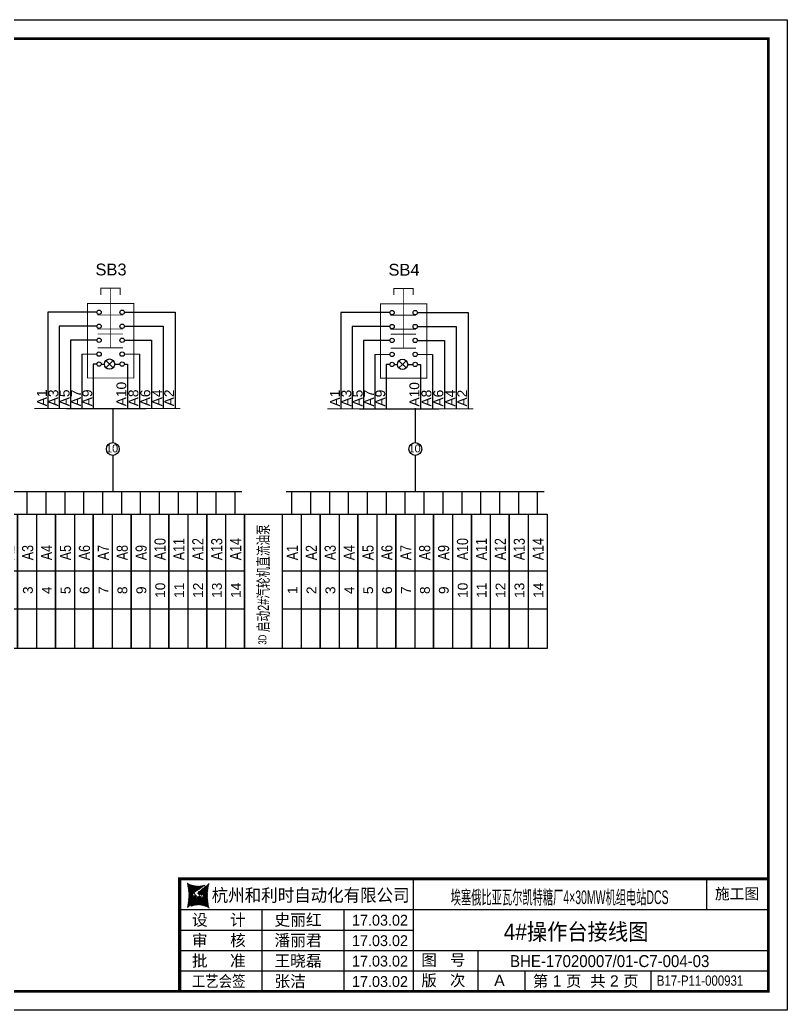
# Model space of a CAD drawing. Extents: x -6428 to 12688, y -8159 to 7918.
# Drawn here: x 5380 to 7920, y -7633 to -4357 of the extents above; entities that cross this region are included whole.
import ezdxf
from ezdxf.enums import TextEntityAlignment as Align

# ---------------------------------------------------------------- set-up
doc = ezdxf.new("R2010")
doc.units = 0
doc.header["$LTSCALE"] = 10
doc.header["$MEASUREMENT"] = 0
doc.layers.get('0').update_dxf_attribs({"linetype": 'CONTINUOUS'})
for name, color, linetype in [('按钮开关指示灯', 7, 'CONTINUOUS'), ('接线端子', 7, 'CONTINUOUS'), ('标准图框及表格', 7, 'CONTINUOUS')]:
    doc.layers.add(name, color=color, linetype=linetype)
doc.styles.add('HZ', font='arial.ttf')
pattern_1 = [(44.99999999999999, (62644.0067448291, -8867.199472524246), (-0.0585086954904412, 0.0585086954904411), [])]

# ---------------------------------------------------------------- blocks, each defined once
blk = doc.blocks.new('A4横图框')
at = {"layer": '标准图框及表格'}
h = blk.add_hatch(dxfattribs=at)
h.set_pattern_fill('ANSI31', color=5, scale=0.6619503254347141, style=0)
h.set_pattern_definition(pattern_1)
edge = h.paths.add_edge_path()
edge.add_arc((172.0496336600836, 30.69212609582466), 4.385420906004984, 238.1092081981574, 291.6531626184828)
edge.add_line((173.6677973982941, 26.61616453574824), (171.196811844281, 24.96342290218163))
edge.add_arc((159.3070898954674, 24.3208542135166), 10.7566927883141, 346.3915348661823, 374.2500326978036)
edge.add_line((169.7618019691645, 21.78995808790059), (171.9104852834489, 23.56403812982753))
edge.add_line((171.4204084507573, 24.1656820832199), (171.8022310894366, 24.1166197839688))
edge.add_spline(control_points=[(171.9076070613291, 23.5612403362524), (171.9782900895288, 23.62994398235459), (172.1063522407994, 23.75441992713461), (172.0982616688188, 24.08853178891007), (171.9041487548593, 24.10756342964889), (171.8004776051012, 24.11772778213201)], knot_values=[0, 0, 0, 0, 0.4839426457554279, 0.8767979790800492, 1.327118297953632, 1.327118297953632, 1.327118297953632, 1.327118297953632], weights=[1, 1, 1, 1, 1, 1], degree=3, periodic=0)
edge.add_spline(control_points=[(171.1960063120995, 24.96162603088887), (171.1383141229226, 24.91365774510486), (171.0341186915675, 24.8270242458879), (170.9598882847849, 24.7139107687239), (170.9267586692795, 24.6634273324584)], knot_values=[0, 0, 0, 0, 0.3714719093679447, 0.6708997588589845, 0.6708997588589845, 0.6708997588589845, 0.6708997588589845], weights=[1, 1, 1, 1, 1], degree=3, periodic=0)
edge.add_spline(control_points=[(171.0177855927386, 24.80139777460717), (170.9739837601, 24.75182568643358), (170.8874405854212, 24.63411966883577), (170.9097232617123, 24.3685217488732), (171.1438352137548, 24.19634813917073), (171.3287228371982, 24.17648276396212), (171.4184515092992, 24.16684180637679)], knot_values=[0.7541598914195891, 0.7541598914195891, 0.7541598914195891, 0.7541598914195891, 1.341857983071981, 2.043049761279585, 2.907443457733577, 3.722510221717078, 3.722510221717078, 3.722510221717078, 3.722510221717078], weights=[1, 1, 1, 1, 1, 1, 1], degree=3, periodic=0)
h = blk.add_hatch(dxfattribs=at)
h.set_pattern_fill('ANSI31', color=3, scale=0.6619503254347141, style=0)
h.set_pattern_definition(pattern_1)
edge = h.paths.add_edge_path()
edge.add_line((172.3049198977887, 24.52368860467541), (172.721034344714, 24.47090439472086))
edge.add_spline(control_points=[(172.1916602588671, 25.0804680907735), (172.1209772306528, 25.01176444467858), (171.9929150793969, 24.88728849988405), (172.0010056513629, 24.55317663812311), (172.1951185653369, 24.534144997377), (172.2987897150951, 24.52398064490117)], knot_values=[0, 0, 0, 0, 0.4839426457555314, 0.8767979790801576, 1.327118297953697, 1.327118297953697, 1.327118297953697, 1.327118297953697], weights=[1, 1, 1, 1, 1, 1], degree=3, periodic=0)
edge.add_line((174.3374653510318, 26.85175033912531), (172.1887820367474, 25.07767029719838))
edge.add_spline(control_points=[(173.1119433092453, 23.87664749850082), (173.1429732385941, 23.9160490896524), (173.2103720449149, 24.02492790509717), (173.1895440584403, 24.27318667815998), (172.9554321064269, 24.44536028784789), (172.7705444829544, 24.46522566305651), (172.6808158108824, 24.47486662065639)], knot_values=[0.8947336582581218, 0.8947336582581218, 0.8947336582581218, 0.8947336582581218, 1.341857983071981, 2.043049761279585, 2.907443457733577, 3.722510221717078, 3.722510221717078, 3.722510221717078, 3.722510221717078], weights=[1, 1, 1, 1, 1, 1, 1], degree=3, periodic=0)
edge.add_line((173.0325647221971, 23.79264395867943), (173.1243460055912, 23.89147256635482))
edge.add_line((172.905024764018, 23.67952689414087), (173.0325647221971, 23.79264395867212))
edge.add_line((170.431469921873, 22.02554389127766), (172.9024554758862, 23.67828552484428))
edge.add_arc((172.0496336600836, 17.94958233120851), 4.385420906004984, 58.1092081981576, 111.6531626184829)
edge.add_arc((184.7921774246996, 24.3208542135166), 10.7566927883141, 166.3915348661824, 194.2500326978025)
at = {"layer": '标准图框及表格', "color": 7}
for p, q in [((0.0013954609912616, 210.0032846437229), (297.0014441308175, 210.0032846437229)), ((297.0014441308175, 210.0032846437229), (297.0014441308175, 0.0032502307208233)), ((217.7550332142755, 4.003284256038056), (217.7550332142755, 27.83661758936654)), ((279.9469701136921, 21.33661758936654), (279.9469701136921, 27.83661758936654)), ((168.1328066468058, 21.33661758936654), (292.9334290521556, 21.33661758936654)), ((185.6449392240147, 4.003284256038056), (185.6449392240292, 21.33661758936654)), ((203.0006413213422, 4.003284256038056), (203.0006413213568, 21.33661758936654)), ((168.1328066468058, 17.00328425603806), (217.7550332142755, 17.00328425603806)), ((168.1328066468058, 12.66995092270957), (292.9334290521556, 12.66995092270957)), ((231.4498319004824, 4.003284256038056), (231.4498319004824, 12.66995092270957)), ((168.1328066468058, 8.336617589373816), (292.9334290521556, 8.336617589373816)), ((241.4270588527042, 4.003284256038056), (241.4270588527042, 8.336617589373816)), ((268.120108647513, 4.003284256038056), (268.120108647513, 8.336617589373816)), ((168.1328066468058, 4.003284256038056), (292.9334290521556, 4.003284256038056)), ((297.0014441308175, 0.0032502307208233), (0.0013954609912616, 0.0032502307208233))]:
    blk.add_line(p, q, dxfattribs=at)
for points, const_width in [([(12.00143194437442, 206.0152988131507), (293.0014441308175, 206.0032506184056), (293.0014441308175, 4.003284256038056), (12.00143194437442, 4.003284256038056), (12.00143194437442, 206.0032506184056)], 0.6000000983228672), ([(292.9334290521556, 27.83661758937381), (168.1328066468058, 27.83661758937381), (168.1328066468058, 4.003284256038056)], 0.65)]:
    blk.add_lwpolyline(points, dxfattribs=dict(at, const_width=const_width))
at = {"layer": '标准图框及表格', "color": 5, "style": 'HZ'}
for s, p in [('pgqh', (170.0333635432534, 25.80304024583023)), ('hollilas', (170.0466366199025, 23.71374969515312))]:
    blk.add_text(s, height=0.4136785714285714, dxfattribs=at).set_placement(p)
at = {"layer": '标准图框及表格', "color": 3, "style": 'HZ'}
for s, height, p in [('auto', 0.6894642857142859, (172.1807441825285, 24.64895443542486)), ('hollysys', 0.3447321428571429, (172.3103532946761, 22.62004550448043))]:
    blk.add_text(s, height=height, dxfattribs=at).set_placement(p)
at = {"layer": '标准图框及表格', "color": 7, "style": 'HZ'}
for s, height, width, p in [('杭州和利时自动化有限公司', 2.7, 0.95, (174.9285941560083, 23.02911227819135)), ('工艺会签', 2.449999999999999, 0.85, (170.7212873600156, 4.927898099951165))]:
    blk.add_text(s, height=height, dxfattribs=dict(at, width=width)).set_placement(p)
for s, height, p in [('设     计', 2.449999999999999, (170.7212873600156, 17.92789809995847)), ('审     核', 2.449999999999999, (170.7212873600156, 13.59456476662271)), ('批     准', 2.449999999999999, (170.7212873600119, 9.261231433286953)), ('图   号', 2.399999999999999, (219.3988483406183, 9.450548544822992)), ('版   次', 2.399999999999999, (219.3988483406183, 5.117215211487234))]:
    blk.add_text(s, height=height, dxfattribs=at).set_placement(p)
at = {"layer": '标准图框及表格', "color": 7, "style": 'HZ', "flags": 8}
for tag, height, width, p in [('工程名称', 2.892696969694902, 0.65, (247.8353315485956, 22.94014901757174)), ('图纸名称', 3.499999999999999, 0.9, (252.2228085267316, 14.87880182043022))]:
    blk.add_attdef(tag, text='', height=height, dxfattribs=dict(at, width=width)).set_placement(p, align=Align.CENTER)
blk.add_attdef('设计阶段', text='', height=2.299999999999999, dxfattribs=at).set_placement((286.3714665038433, 23.54666542107214), align=Align.CENTER)
for tag, p, height in [('设计人', (188.2334199372244, 17.92789809995847), 2.449999999999999), ('审核人', (188.2334199372099, 13.59456476662271), 2.449999999999999), ('会签人', (188.2334199372099, 9.2612314332942), 2.449999999999999), ('批准人', (188.2334199371953, 4.927898099958441), 2.449999999999999), ('版次', (234.8449582635331, 5.117215211487234), 2.399999999999999), ('第几页共几页', (243.0562623004216, 4.991982186801863), 2.399999999999999)]:
    blk.add_attdef(tag, p, '', height=height, dxfattribs=at)
for tag, p, height, width in [('设计时间', (204.6762329055318, 17.92789809995847), 2.299999999999999, 0.95), ('审核时间', (204.6762329055318, 13.59456476662998), 2.299999999999999, 0.95), ('会签时间', (204.6762329055172, 9.2612314332942), 2.299999999999999, 0.95), ('图纸编号', (238.2096247235004, 9.144936985527348), 2.531109848483039, 0.9), ('批准时间', (204.6762329055172, 4.927898099958441), 2.299999999999999, 0.95), ('图纸标准', (269.3453519223485, 5.193019987101081), 2.169522727271176, 0.8)]:
    blk.add_attdef(tag, p, '', height=height, dxfattribs=dict(at, width=width))
blk = doc.blocks.new('台内接线图12')
at = {"layer": '接线端子'}
for p, q in [((43.45970758554199, 26.98489258732008), (43.45970758554199, 18.22284067169499)), ((43.45970758554199, 14.95077566435844), (43.45970758554199, 5.749821590056001)), ((11.96706630891708, 5.749821590056172), (11.96706630891708, 0)), ((16.77937118021214, 5.749821590056172), (16.77937118021214, 0)), ((21.5916760515064, 5.749821590055772), (21.5916760515064, -3.979e-13)), ((26.40398092280122, 5.749821590055772), (26.40398092280122, -3.979e-13)), ((31.21628579409492, 5.749821590055717), (31.21628579409492, -4.547e-13)), ((36.0285906653902, 5.749821590055717), (36.0285906653902, -4.547e-13)), ((40.84089553668388, 5.749821590055717), (40.84089553668388, -4.547e-13)), ((45.65320040797871, 5.749821590055717), (45.65320040797871, -4.547e-13)), ((50.46550527927253, 5.749821590055717), (50.46550527927253, -4.547e-13)), ((55.27781015056768, 5.749821590055717), (55.27781015056768, -4.547e-13)), ((60.09011502186149, 5.749821590055717), (60.09011502186149, -4.547e-13)), ((64.90241989315632, 5.749821590055717), (64.90241989315632, -4.547e-13)), ((69.71472476445001, 5.749821590055717), (69.71472476445001, -4.547e-13)), ((74.52702963574485, 5.749821590055717), (74.52702963574485, -4.547e-13)), ((0, 0), (0, -34.14036601367974)), ((0, 0), (19.2492194851784, 3.411e-13)), ((14.43691461388403, 0), (14.43691461388403, -34.14036601367991)), ((19.2492194851784, 3.411e-13), (19.2492194851784, -34.14036601367957)), ((19.2492194851784, 0), (19.2492194851784, -34.14036601367991)), ((19.2492194851784, 1.705e-13), (19.2492194851784, -34.14036601367957)), ((19.2492194851784, 3.411e-13), (19.2492194851784, -34.14036601367934)), ((19.2492194851784, 0), (19.2492194851784, -34.14036601367974)), ((28.87382922776726, 3.411e-13), (28.87382922776726, -34.14036601367957)), ((28.87382922776726, 1.137e-13), (28.87382922776726, -34.14036601367957)), ((28.87382922776726, 3.411e-13), (28.87382922776726, -34.1403660136794)), ((28.87382922776726, 3.411e-13), (28.87382922776726, -34.14036601367957)), ((28.87382922776726, 1.137e-13), (28.87382922776726, -34.14036601367957)), ((28.87382922776726, 3.411e-13), (28.87382922776726, -34.1403660136794)), ((38.49843897035601, 2.842e-13), (38.49843897035601, -34.14036601367963)), ((38.49843897035601, 1.137e-13), (38.49843897035601, -34.14036601367963)), ((38.49843897035601, 2.842e-13), (38.49843897035601, -34.14036601367945)), ((38.49843897035601, 3.411e-13), (38.49843897035601, -34.14036601367957)), ((38.49843897035601, 1.137e-13), (38.49843897035601, -34.14036601367957)), ((38.49843897035601, 3.411e-13), (38.49843897035601, -34.1403660136794)), ((38.49843897035601, 3.411e-13), (38.49843897035601, -34.14036601367957)), ((38.49843897035601, 1.137e-13), (38.49843897035601, -34.14036601367957)), ((38.49843897035601, 3.411e-13), (38.49843897035601, -34.1403660136794)), ((48.12304871294474, 2.842e-13), (48.12304871294474, -34.14036601367963)), ((48.12304871294474, 1.137e-13), (48.12304871294474, -34.14036601367963)), ((48.12304871294474, 2.842e-13), (48.12304871294474, -34.14036601367945)), ((48.12304871294474, 8.527e-13), (48.12304871294474, -34.14036601367906)), ((48.12304871294474, 5.116e-13), (48.12304871294474, -34.1403660136794)), ((48.12304871294474, 6.821e-13), (48.12304871294474, -34.14036601367906)), ((48.12304871294474, 8.527e-13), (48.12304871294474, -34.14036601367883)), ((48.12304871294474, 5.116e-13), (48.12304871294474, -34.14036601367923)), ((48.12304871294474, 8.527e-13), (48.12304871294474, -34.14036601367906)), ((48.12304871294474, 5.116e-13), (48.12304871294474, -34.1403660136794)), ((48.12304871294474, 6.821e-13), (48.12304871294474, -34.14036601367906)), ((48.12304871294474, 8.527e-13), (48.12304871294474, -34.14036601367883)), ((48.12304871294474, 5.116e-13), (48.12304871294474, -34.14036601367923)), ((48.12304871294474, -34.14036601367945), (48.12304871294474, 2.842e-13)), ((48.12304871294474, 2.842e-13), (48.12304871294474, -34.14036601367945)), ((52.935353584239, 4.547e-13), (52.935353584239, -34.14036601367945)), ((57.7476584555335, 8.527e-13), (57.7476584555335, -34.14036601367906)), ((57.7476584555335, 4.547e-13), (57.7476584555335, -34.14036601367945)), ((57.7476584555335, 6.253e-13), (57.7476584555335, -34.14036601367906)), ((57.7476584555335, 8.527e-13), (57.7476584555335, -34.14036601367889)), ((57.7476584555335, 4.547e-13), (57.7476584555335, -34.14036601367929)), ((57.7476584555335, 8.527e-13), (57.7476584555335, -34.14036601367906)), ((57.7476584555335, 5.116e-13), (57.7476584555335, -34.1403660136794)), ((57.7476584555335, 6.821e-13), (57.7476584555335, -34.14036601367906)), ((57.7476584555335, 8.527e-13), (57.7476584555335, -34.14036601367883)), ((57.7476584555335, 5.116e-13), (57.7476584555335, -34.14036601367923)), ((57.7476584555335, 8.527e-13), (57.7476584555335, -34.14036601367906)), ((57.7476584555335, 5.116e-13), (57.7476584555335, -34.1403660136794)), ((57.7476584555335, 6.821e-13), (57.7476584555335, -34.14036601367906)), ((57.7476584555335, 8.527e-13), (57.7476584555335, -34.14036601367883)), ((57.7476584555335, 5.116e-13), (57.7476584555335, -34.14036601367923)), ((57.7476584555335, -34.14036601367945), (57.7476584555335, 2.842e-13)), ((57.7476584555335, 2.842e-13), (57.7476584555335, -34.14036601367945)), ((62.55996332682776, 4.547e-13), (62.55996332682776, -34.14036601367945)), ((67.37226819812224, 8.527e-13), (67.37226819812224, -34.14036601367906)), ((67.37226819812224, 4.547e-13), (67.37226819812224, -34.14036601367945)), ((67.37226819812224, 6.253e-13), (67.37226819812224, -34.14036601367906)), ((67.37226819812224, 8.527e-13), (67.37226819812224, -34.14036601367889)), ((67.37226819812224, 4.547e-13), (67.37226819812224, -34.14036601367929)), ((67.37226819812213, 8.527e-13), (67.37226819812213, -34.14036601367906)), ((67.37226819812213, 4.547e-13), (67.37226819812213, -34.14036601367945)), ((67.37226819812213, 6.253e-13), (67.37226819812213, -34.14036601367906)), ((67.37226819812213, 8.527e-13), (67.37226819812213, -34.14036601367889)), ((67.37226819812213, 4.547e-13), (67.37226819812213, -34.14036601367929)), ((67.37226819812213, 8.527e-13), (67.37226819812213, -34.14036601367906)), ((67.37226819812213, 5.116e-13), (67.37226819812213, -34.1403660136794)), ((67.37226819812213, 6.821e-13), (67.37226819812213, -34.14036601367906)), ((67.37226819812213, 8.527e-13), (67.37226819812213, -34.14036601367883)), ((67.37226819812213, 5.116e-13), (67.37226819812213, -34.14036601367923)), ((67.37226819812213, 8.527e-13), (67.37226819812213, -34.14036601367906)), ((67.37226819812213, 5.116e-13), (67.37226819812213, -34.1403660136794)), ((67.37226819812213, 6.821e-13), (67.37226819812213, -34.14036601367906)), ((67.37226819812213, 8.527e-13), (67.37226819812213, -34.14036601367883)), ((67.37226819812213, 5.116e-13), (67.37226819812213, -34.14036601367923)), ((67.37226819812213, -34.14036601367945), (67.37226819812213, 2.842e-13)), ((67.37226819812213, 2.842e-13), (67.37226819812213, -34.14036601367945)), ((72.18457306941639, 4.547e-13), (72.18457306941639, -34.14036601367945)), ((76.99687794071087, 8.527e-13), (76.99687794071087, -34.14036601367906)), ((76.99687794071087, 4.547e-13), (76.99687794071087, -34.14036601367945)), ((76.99687794071087, 6.253e-13), (76.99687794071087, -34.14036601367906)), ((76.99687794071087, 8.527e-13), (76.99687794071087, -34.14036601367889)), ((76.99687794071087, 4.547e-13), (76.99687794071087, -34.14036601367929)), ((9.624609742589657, -34.14036601367991), (9.624609742589657, -1.705e-13)), ((19.2492194851784, -34.14036601367997), (19.2492194851784, -2.274e-13)), ((19.2492194851784, -2.274e-13), (19.2492194851784, -34.14036601367997)), ((24.06152435647277, -5.68e-14), (24.06152435647277, -34.14036601367997)), ((28.87382922776726, -5.68e-14), (28.87382922776726, -34.14036601367997)), ((28.87382922776726, -5.68e-14), (28.87382922776726, -34.1403660136798)), ((28.87382922776726, -5.68e-14), (28.87382922776726, -34.14036601367997)), ((28.87382922776726, -5.68e-14), (28.87382922776726, -34.1403660136798)), ((28.87382922776726, -34.14036601368002), (28.87382922776726, -2.842e-13)), ((28.87382922776726, -2.842e-13), (28.87382922776726, -34.14036601368002)), ((33.68613409906152, -1.137e-13), (33.68613409906152, -34.14036601368002)), ((38.49843897035601, -1.137e-13), (38.49843897035601, -34.14036601368002)), ((38.49843897035601, -1.137e-13), (38.49843897035601, -34.14036601367985)), ((38.49843897035601, -5.68e-14), (38.49843897035601, -34.14036601367997)), ((38.49843897035601, -5.68e-14), (38.49843897035601, -34.1403660136798)), ((38.49843897035601, -5.68e-14), (38.49843897035601, -34.14036601367997)), ((38.49843897035601, -5.68e-14), (38.49843897035601, -34.1403660136798)), ((38.49843897035601, -34.14036601368002), (38.49843897035601, -2.842e-13)), ((38.49843897035601, -2.842e-13), (38.49843897035601, -34.14036601368002)), ((43.31074384165026, -1.137e-13), (43.31074384165026, -34.14036601368002)), ((48.12304871294474, -1.137e-13), (48.12304871294474, -34.14036601368002)), ((48.12304871294474, -1.137e-13), (48.12304871294474, -34.14036601367985)), ((9.624609742589087, -14.43691461388471), (19.2492194851784, -14.43691461388471)), ((19.24921948517794, -14.43691461388477), (28.87382922776726, -14.43691461388477)), ((28.87382922776669, -14.43691461388482), (38.49843897035601, -14.43691461388482)), ((38.49843897035544, -14.43691461388482), (48.12304871294474, -14.43691461388482)), ((48.12304871294418, -14.43691461388425), (57.7476584555335, -14.43691461388425)), ((57.74765845553294, -14.43691461388425), (67.37226819812224, -14.43691461388425)), ((67.37226819812156, -14.43691461388425), (76.99687794071087, -14.43691461388425)), ((9.624609742589087, -24.06152435647442), (19.2492194851784, -24.06152435647442)), ((19.24921948517794, -24.06152435647442), (28.87382922776726, -24.06152435647442)), ((28.87382922776669, -24.06152435647448), (38.49843897035601, -24.06152435647448)), ((38.49843897035544, -24.06152435647448), (48.12304871294474, -24.06152435647448)), ((48.12304871294418, -24.06152435647397), (57.7476584555335, -24.06152435647397)), ((57.74765845553294, -24.06152435647397), (67.37226819812224, -24.06152435647397)), ((67.37226819812156, -24.06152435647397), (76.99687794071087, -24.06152435647397)), ((19.2492194851784, -34.14036601367957), (0, -34.14036601367957))]:
    blk.add_line(p, q, dxfattribs=at)
for points in [[(10.61296130592939, 5.749821590056001), (76.30645386515471, 5.749821590056001)], [(0, 0), (76.99687794071087, -1.137e-13), (76.99687794071087, -34.14036601368002), (0, -34.14036601368002), (0, 0)]]:
    blk.add_lwpolyline(points, dxfattribs=at)
blk.add_circle((43.45970758554199, 16.58680816802695), 1.636032503668177, dxfattribs=at)
at = {"layer": '接线端子', "style": 'HZ'}
blk.add_attdef('线数量', text='', height=2, dxfattribs=at).set_placement((43.28103302171235, 15.74367148272728), align=Align.CENTER)
for tag, p, height, width in [('A10', (56.90317778638439, -11.70569712792684), 2.835000000000007, 0.8), ('A11', (61.71548265767853, -11.70569712792707), 2.835000000000007, 0.8), ('A12', (66.52778752897314, -11.70569712792684), 2.835000000000007, 0.8), ('A13', (71.34009240026705, -11.70569712792707), 2.835000000000007, 0.8), ('A14', (76.15239727156177, -11.70569712792684), 2.835000000000007, 0.8), ('A1', (13.59243394473469, -11.70569712792752), 2.835000000000007, 0.8), ('A2', (18.40473881602929, -11.70569712792735), 2.835000000000007, 0.8), ('A3', (23.21704368732344, -11.70569712792758), 2.835000000000007, 0.8), ('A4', (28.02934855861816, -11.70569712792735), 2.835000000000007, 0.8), ('A5', (32.84165342991219, -11.70569712792758), 2.835000000000007, 0.8), ('A6', (37.6539583012069, -11.70569712792741), 2.835000000000007, 0.8), ('A7', (42.46626317250092, -11.70569712792758), 2.835000000000007, 0.8), ('A8', (47.27856804379564, -11.70569712792741), 2.835000000000007, 0.8), ('A9', (52.09087291508968, -11.70569712792707), 2.835000000000007, 0.8), ('1D', (5.565050351813168, -33.183088085137), 2.024999999999996, 0.7)]:
    blk.add_attdef(tag, p, '', height=height, rotation=90, dxfattribs=dict(at, width=width))
at = {"layer": '接线端子', "style": 'HZ', "width": 0.7}
blk.add_attdef('紧急停机', text='', height=2.834999999999995, rotation=90, dxfattribs=at).set_placement((6.194502006949164, -16.26459060120027), align=Align.CENTER)
at = {"layer": '接线端子', "style": 'HZ'}
for tag, p in [('10', (56.78324218075101, -19.34542423562732)), ('11', (61.59554705204493, -19.34542423562749)), ('12', (66.40785192333976, -19.34542423562732)), ('13', (71.22015679463345, -19.34542423562749)), ('14', (76.0324616659284, -19.34542423562732)), ('1', (13.47249833910109, -19.34542423562794)), ('2', (18.28480321039592, -19.34542423562777)), ('3', (23.09710808168984, -19.345424235628)), ('4', (27.90941295298467, -19.34542423562783)), ('5', (32.72171782427858, -19.34542423562806)), ('6', (37.53402269557341, -19.34542423562789)), ('7', (42.34632756686733, -19.34542423562806)), ('8', (47.15863243816227, -19.34542423562789)), ('9', (51.97093730945619, -19.34542423562749))]:
    blk.add_attdef(tag, text='', height=2.5, rotation=90, dxfattribs=at).set_placement(p, align=Align.CENTER)
blk = doc.blocks.new('两常开两常闭带灯按钮3')
for p, q in [((2.393387454441835, -2.208440982326152), (-10.10463942033453, -2.208440982327957)), ((-10.10463942033453, -2.208440982327346), (-10.10463942032947, -26.69381162241189)), ((9.390157622383413, -2.208440982326152), (22.32595751790575, -2.208440982324261)), ((22.32595751790575, -2.208440982324261), (22.32595751791081, -26.69381162241038)), ((-7.221264028940594, -5.754745055041794), (-7.221264028936275, -26.69381162241189)), ((2.393387455742072, -5.754745055040586), (-7.221264028940594, -5.754745055041794)), ((9.390157623683647, -5.754745055040586), (19.29466220493054, -5.754745055039336)), ((19.29466220493054, -5.754745055039336), (19.29466220493486, -26.69381162241101)), ((2.393631899548665, -9.317404753513985), (-4.337888637546996, -9.317404753513985)), ((-4.33788863754745, -9.317404753514637), (-4.337888637543073, -26.69381162241189)), ((9.390402067490243, -9.317404753513985), (16.26336689195523, -9.317404753513985)), ((16.26336689195483, -9.317404753513372), (16.26336689195887, -26.69381162241101)), ((-1.454513246153908, -12.86367092616359), (-1.454513246149872, -26.69381162241189)), ((4.715144154202107, -14.47849831227995), (6.560712494078188, -16.32406665215603)), ((5.637928324140147, -15.40128248221799), (6.560712494078643, -14.47849831227972)), ((13.2320715789786, -12.86367092616187), (13.23207157898287, -26.69381162241189)), ((1.428862145239236, -15.40128248221799), (1.428862145243328, -26.69381162241189)), ((2.393631899557249, -15.40128248221799), (1.428862145239236, -15.40128248221799)), ((3.498385083968514, -15.40128248221799), (4.332914435870634, -15.40128248221799)), ((4.715144154202334, -16.32406665215603), (5.637928324140147, -15.40128248221799)), ((6.942942212410117, -15.40128248221799), (8.285648883083695, -15.40128248221799)), ((9.390402067494053, -15.40128248221799), (10.20077626600641, -15.40128248221799)), ((10.20077626600641, -15.40128248221799), (10.20077626600641, -26.69381162241189)), ((-5.330829648242797, -26.69381162241189), (14.8377146472485, -26.69381162241189)), ((-5.330829648242797, -26.69381162241189), (14.8377146472485, -26.69381162241189))]:
    blk.add_line(p, q)
at = {"lineweight": 0}
for p, q in [((2.393631899561398, -12.86367092616274), (-1.454513246153908, -12.86367092616274)), ((9.390402067490243, -12.86367092616274), (13.23207157897889, -12.86367092616274))]:
    blk.add_line(p, q, dxfattribs=at)
for points, const_width in [([(8.316005311262414, 3.904648567964613), (3.305992701822106, 3.904648567964613)], 0.2209506368822263), ([(3.399431559653748, 4.013575084445619), (3.399431559653748, 2.22496206490905)], 0.2209506368822263), ([(5.81099900654226, -11.28152598581073), (5.81099900654226, 3.904648567964613)], 0.2209506368822263), ([(8.316005311262414, 4.013575084445619), (8.316005311262414, 2.22496206490905)], 0.2209506368822263), ([(0, 0), (11.78403396705107, 0), (11.78403396705107, -18.92267628232366), (0, -18.92267628232366), (0, 0)], 0.2209506368822263), ([(2.475890382353099, -2.909340278194576), (9.061674501004743, -2.909340278194576)], 0.2209506368822263), ([(2.475890382353099, -6.455606450843332), (9.061674501004743, -6.455606450843332)], 0.2209506368822263), ([(2.560323512079776, -7.735259813161974), (9.061674501004743, -7.735259813161974)], 0.2209506368822263), ([(2.560323512079776, -11.28152598581073), (9.061674501004743, -11.28152598581073)], 0.2209506368822263), ([(-13.52770542697533, -26.69381162241189), (23.64784812404957, -26.69381162241189)], 0.2532839007086835)]:
    blk.add_lwpolyline(points, dxfattribs=dict(const_width=const_width))
for centre, radius in [((2.946008491766406, -2.224872408216469), 0.5523765922055657), ((8.838025475284665, -2.224872408216469), 0.5523765922055657), ((2.946008491766406, -5.771138580865227), 0.5523765922055657), ((8.838025475284665, -5.771138580865227), 0.5523765922055657), ((2.946008491766406, -9.317404753513985), 0.5523765922055657), ((8.838025475284665, -9.317404753513985), 0.5523765922055657), ((2.946008491766406, -12.86367092616274), 0.5523765922055657), ((8.838025475284665, -12.86367092616274), 0.5523765922055657), ((2.946008491762995, -15.40128248221799), 0.5523765922055657), ((5.637928324140147, -15.40128248221799), 1.305013888269685), ((8.838025475289212, -15.40128248221799), 0.5523765922055657)]:
    blk.add_circle(centre, radius)
at = {"style": 'HZ', "width": 0.7}
blk.add_attdef('SB', text='', height=2.946008491763017, dxfattribs=at).set_placement((6.003806737884588, 7.174284245847957), align=Align.CENTER)
at = {"lineweight": 0, "style": 'HZ', "width": 0.7}
for tag, p in [('A10', (9.881281932655838, -26.12930105788108)), ('A1', (-10.32536876731478, -26.12930105788227)), ('A3', (-7.441993375921582, -26.12930105788227)), ('A5', (-4.558617984528381, -26.12930105788173)), ('A7', (-1.67524259313518, -26.12930105788108)), ('A9', (1.202060226001776, -26.12930105788108)), ('A8', (12.95890010447328, -26.12930105788108)), ('A6', (15.99019541744928, -26.12930105788108)), ('A4', (19.02149073042528, -26.12930105787983)), ('A2', (22.05278604340128, -26.12930105788529))]:
    blk.add_attdef(tag, p, '', height=2.5, rotation=90, dxfattribs=at)

msp = doc.modelspace()

# ---------------------------------------------------------------- block references
at = {"layer": '按钮开关指示灯'}
ref = msp.add_blockref('两常开两常闭带灯按钮3', (5604.122658905759, -5295.498921664774), dxfattribs=dict(at, xscale=13, yscale=13, zscale=13))
ref.add_attrib('A2', 'A2', (5890.808877469983, -5635.179835417282), dxfattribs={"layer": '0', "lineweight": 0, "height": 32.5, "rotation": 90, "style": 'HZ'})
ref.add_attrib('A1', 'A1', (5469.892864930629, -5635.179835417246), dxfattribs={"layer": '0', "lineweight": 0, "height": 32.5, "rotation": 90, "style": 'HZ'})
ref.add_attrib('A8', 'A8', (5772.588360263919, -5635.179835417228), dxfattribs={"layer": '0', "lineweight": 0, "height": 32.5, "rotation": 90, "style": 'HZ'})
ref.add_attrib('A10', 'A10', (5732.57932403027, -5635.179835417228), dxfattribs={"layer": '0', "lineweight": 0, "height": 32.5, "rotation": 90, "style": 'HZ'})
ref.add_attrib('A9', 'A9', (5619.749441843782, -5635.179835417228), dxfattribs={"layer": '0', "lineweight": 0, "height": 32.5, "rotation": 90, "style": 'HZ'})
ref.add_attrib('A7', 'A7', (5582.344505194964, -5635.179835417228), dxfattribs={"layer": '0', "lineweight": 0, "height": 32.5, "rotation": 90, "style": 'HZ'})
ref.add_attrib('SB', 'SB3', dxfattribs={"layer": '0', "height": 39, "style": 'HZ'}).set_placement((5682.172146498266, -5202.23322646875), align=Align.CENTER)
ref.add_attrib('A5', 'A5', (5544.860625106852, -5635.179835417239), dxfattribs={"layer": '0', "lineweight": 0, "height": 32.5, "rotation": 90, "style": 'HZ'})
ref.add_attrib('A3', 'A3', (5507.376745018741, -5635.179835417246), dxfattribs={"layer": '0', "lineweight": 0, "height": 32.5, "rotation": 90, "style": 'HZ'})
ref.add_attrib('A6', 'A6', (5811.995199332607, -5635.179835417228), dxfattribs={"layer": '0', "lineweight": 0, "height": 32.5, "rotation": 90, "style": 'HZ'})
ref.add_attrib('A4', 'A4', (5851.402038401295, -5635.179835417213), dxfattribs={"layer": '0', "lineweight": 0, "height": 32.5, "rotation": 90, "style": 'HZ'})
ref = msp.add_blockref('两常开两常闭带灯按钮3', (6573.706548699363, -5296.297566227928), dxfattribs=dict(at, xscale=13, yscale=13, zscale=13))
ref.add_attrib('A2', 'A2', (6860.392767263587, -5635.978479980437), dxfattribs={"layer": '0', "lineweight": 0, "height": 32.5, "rotation": 90, "style": 'HZ'})
ref.add_attrib('A1', 'A1', (6439.476754724234, -5635.9784799804), dxfattribs={"layer": '0', "lineweight": 0, "height": 32.5, "rotation": 90, "style": 'HZ'})
ref.add_attrib('A8', 'A8', (6742.172250057523, -5635.978479980382), dxfattribs={"layer": '0', "lineweight": 0, "height": 32.5, "rotation": 90, "style": 'HZ'})
ref.add_attrib('A10', 'A10', (6702.163213823875, -5635.978479980382), dxfattribs={"layer": '0', "lineweight": 0, "height": 32.5, "rotation": 90, "style": 'HZ'})
ref.add_attrib('A9', 'A9', (6589.333331637386, -5635.978479980382), dxfattribs={"layer": '0', "lineweight": 0, "height": 32.5, "rotation": 90, "style": 'HZ'})
ref.add_attrib('A7', 'A7', (6551.928394988568, -5635.978479980382), dxfattribs={"layer": '0', "lineweight": 0, "height": 32.5, "rotation": 90, "style": 'HZ'})
ref.add_attrib('SB', 'SB4', dxfattribs={"layer": '0', "height": 39, "style": 'HZ'}).set_placement((6651.75603629187, -5203.031871031904), align=Align.CENTER)
ref.add_attrib('A5', 'A5', (6514.444514900457, -5635.978479980393), dxfattribs={"layer": '0', "lineweight": 0, "height": 32.5, "rotation": 90, "style": 'HZ'})
ref.add_attrib('A3', 'A3', (6476.960634812345, -5635.9784799804), dxfattribs={"layer": '0', "lineweight": 0, "height": 32.5, "rotation": 90, "style": 'HZ'})
ref.add_attrib('A6', 'A6', (6781.579089126211, -5635.978479980382), dxfattribs={"layer": '0', "lineweight": 0, "height": 32.5, "rotation": 90, "style": 'HZ'})
ref.add_attrib('A4', 'A4', (6820.985928194899, -5635.978479980367), dxfattribs={"layer": '0', "lineweight": 0, "height": 32.5, "rotation": 90, "style": 'HZ'})
at = {"layer": '接线端子', "xscale": 13, "yscale": 13, "zscale": 13}
for p, values in [((5122.946424810319, -5992.291406952199), {'线数量': '10', '1D': '2D', '紧急停机': '启动2#汽轮机交流油泵', 'A2': 'A2', 'A1': 'A1', '2': '2', '1': '1', 'A4': 'A4', 'A3': 'A3', '4': '4', '3': '3', 'A6': 'A6', 'A5': 'A5', '6': '6', '5': '5', 'A8': 'A8', 'A7': 'A7', '8': '8', '7': '7', 'A10': 'A10', 'A9': 'A9', '10': '10', '9': '9', 'A12': 'A12', 'A11': 'A11', '12': '12', '11': '11', 'A14': 'A14', 'A13': 'A13', '14': '14', '13': '13'}), ((6123.930266660384, -5992.303331912145), {'线数量': '10', '1D': '3D', '紧急停机': '启动2#汽轮机直流油泵', 'A2': 'A2', 'A1': 'A1', '2': '2', '1': '1', 'A4': 'A4', 'A3': 'A3', '4': '4', '3': '3', 'A6': 'A6', 'A5': 'A5', '6': '6', '5': '5', 'A8': 'A8', 'A7': 'A7', '8': '8', '7': '7', 'A10': 'A10', 'A9': 'A9', '10': '10', '9': '9', 'A12': 'A12', 'A11': 'A11', '12': '12', '11': '11', 'A14': 'A14', 'A13': 'A13', '14': '14', '13': '13'})]:
    msp.add_blockref('台内接线图12', p, dxfattribs=at).add_auto_attribs(values)
at = {"layer": '标准图框及表格', "color": 7}
ref = msp.add_blockref('A4横图框', (3286.423925969206, -7632.8597080652), dxfattribs=dict(at, xscale=15.6, yscale=15.6, zscale=15.6))
ref.add_attrib('工程名称', '埃塞俄比亚瓦尔凯特糖厂4×30MW机组电站DCS  ', dxfattribs={"color": 7, "height": 45.1261, "style": 'HZ', "width": 0.55}).set_placement((7176.355355972813, -7259.230756578812), align=Align.MIDDLE_CENTER)
ref.add_attrib('设计阶段', '施工图', dxfattribs={"color": 7, "height": 35.88, "style": 'HZ'}).set_placement((7753.818803429132, -7265.531727496475), align=Align.CENTER)
ref.add_attrib('设计人', '史丽红', (6222.865276989871, -7353.184497705839), dxfattribs={"color": 7, "height": 38.22, "style": 'HZ'})
ref.add_attrib('审核人', '潘丽君', (6222.865276989653, -7420.784497705882), dxfattribs={"color": 7, "height": 38.22000000000001, "style": 'HZ'})
ref.add_attrib('会签人', '王晓磊', (6222.865276989653, -7488.384497705808), dxfattribs={"color": 7, "height": 38.22000000000001, "style": 'HZ'})
ref.add_attrib('批准人', '张洁', (6222.86527698942, -7555.984497705844), dxfattribs={"color": 7, "height": 38.22000000000001, "style": 'HZ'})
ref.add_attrib('设计时间', '17.03.02', (6479.373159295467, -7353.184497705839), dxfattribs={"color": 7, "height": 35.88, "style": 'HZ', "width": 0.95})
ref.add_attrib('审核时间', '17.03.02', (6479.373159295467, -7420.784497705773), dxfattribs={"color": 7, "height": 35.88, "style": 'HZ', "width": 0.95})
ref.add_attrib('会签时间', '17.03.02', (6479.373159295248, -7488.384497705808), dxfattribs={"color": 7, "height": 35.88, "style": 'HZ', "width": 0.95})
ref.add_attrib('批准时间', '17.03.02', (6479.373159295248, -7555.984497705844), dxfattribs={"color": 7, "height": 35.88, "style": 'HZ', "width": 0.95})
ref.add_attrib('图纸标准', 'B17-P11-000931', (7488.211415957812, -7551.84859626641), dxfattribs={"color": 7, "height": 33.84455454543037, "style": 'HZ', "width": 0.8})
ref.add_attrib('图纸编号', 'BHE-17020007/01-C7-004-03', (7002.494071655757, -7490.198691090975), dxfattribs={"color": 7, "height": 39.48528000000001, "style": 'HZ', "width": 0.9})
ref.add_attrib('图纸名称', '4#操作台接线图', dxfattribs={"color": 7, "height": 54.6, "style": 'HZ', "width": 0.9}).set_placement((7221.099738986198, -7400.750399666485), align=Align.CENTER)
ref.add_attrib('第几页共几页', '第 1 页  共 2 页', (7078.101617855727, -7554.984785951089), dxfattribs={"color": 7, "height": 37.44, "style": 'HZ'})
ref.add_attrib('版次', 'A', (6950.00527488025, -7553.031150765976), dxfattribs={"color": 7, "height": 37.44, "style": 'HZ'})

doc.saveas('drawing.dxf')
